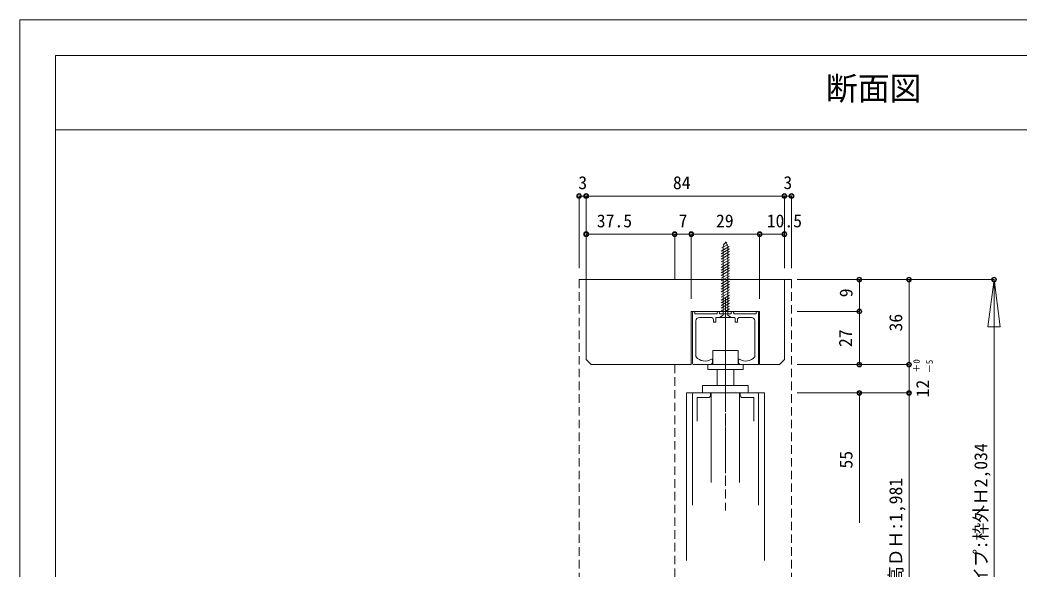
# Model space of a CAD drawing. Units: millimetres on the paper, enlarged 5 times, with parts at other scales. Extents: x -992 to 1008, y -685 to 700.
# Drawn here: x -992 to -287, y 312 to 700 of the extents above; entities that cross this region are included whole.
import ezdxf
from ezdxf.enums import TextEntityAlignment as Align

# ---------------------------------------------------------------- set-up
doc = ezdxf.new("R2010")
doc.units = ezdxf.units.MM
doc.header["$LTSCALE"] = 5
doc.header["$PDMODE"] = 32
doc.header["$PDSIZE"] = 2.5
doc.linetypes.add('CHAIN1', pattern=[8, 5, -1, 1, -1])
doc.linetypes.add('DASHED1', pattern=[1.8, 1.2, -0.6])
for name, color, linetype, lineweight in [('1-0_H-SYM', 7, 'Continuous', 20), ('1-1_0', 7, 'Continuous', 20), ('2-0_18', 7, 'Continuous', 18)]:
    doc.layers.add(name, color=color, linetype=linetype, lineweight=lineweight)
doc.styles.add('ＭＳ ゴシック', font='')
doc.styles.get('ＭＳ ゴシック').set_extended_font_data('MS Gothic')

msp = doc.modelspace()

# ---------------------------------------------------------------- linework, layer by layer
at = {"layer": '1-0_H-SYM'}
for p, q in [((-967.5, 675), (197.5, 675)), ((-967.5, 622.5), (197.5, 622.5)), ((-967.5, 622.5), (197.5, 622.5))]:
    msp.add_line(p, q, dxfattribs=at)
msp.add_lwpolyline([(197.5, -26.25), (-967.5, -26.25), (-967.5, 675)], dxfattribs=at)
at = {"layer": '1-1_0'}
msp.add_line((-967.5, 675), (197.5, 675), dxfattribs=at)
msp.add_lwpolyline([(-992.5, -685), (1007.5, -685), (1007.5, 700), (-992.5, 700)], close=True, dxfattribs=at)
msp.add_lwpolyline([(197.5, -26.25), (-967.5, -26.25), (-967.5, 675)], dxfattribs=at)
at = {"layer": '2-0_18', "color": 4}
for p, q in [((-597.658, 575.692), (-592.658, 575.692)), ((-597.658, 575.692), (-597.658, 524.709)), ((-592.658, 575.692), (-452.657, 575.692)), ((-592.658, 575.692), (-592.658, 524.709)), ((-452.657, 575.692), (-452.657, 524.709)), ((-452.657, 575.692), (-447.657, 575.692)), ((-447.657, 575.692), (-447.657, 524.709)), ((-592.658, 548.736), (-530.158, 548.736)), ((-592.658, 548.736), (-592.658, 503.158)), ((-530.158, 548.736), (-518.491, 548.736)), ((-530.158, 548.736), (-530.158, 516.667)), ((-518.491, 548.736), (-470.157, 548.736)), ((-518.491, 548.736), (-518.491, 503.158)), ((-470.157, 548.736), (-452.657, 548.736)), ((-470.157, 548.736), (-470.157, 503.158)), ((-408.742, 516.667), (-304.577, 516.667)), ((-364.635, 516.667), (-364.635, 106.854)), ((-308.91, 483.333), (-304.577, 516.667)), ((-304.577, 516.667), (-300.243, 483.333)), ((-304.577, 516.667), (-304.577, 96.115)), ((-443.632, 494.167), (-399.726, 494.167)), ((-300.243, 483.333), (-308.91, 483.333)), ((-443.632, 456.667), (-399.726, 456.667)), ((-364.635, 456.667), (-434.299, 456.667)), ((-364.635, 436.616), (-434.299, 436.616))]:
    msp.add_line(p, q, dxfattribs=at)
at = {"layer": '2-0_18'}
for p, q in [((-494.324, 543.282), (-495.991, 539.921)), ((-494.324, 543.282), (-492.657, 539.921)), ((-497.324, 536.848), (-491.67, 540.113)), ((-497.324, 534.924), (-491.324, 538.388)), ((-497.324, 532.999), (-491.324, 536.463)), ((-496.873, 539.033), (-492.503, 541.556)), ((-495.991, 539.543), (-496.122, 539.467)), ((-495.991, 491.449), (-495.991, 539.921)), ((-495.894, 541.523), (-493.337, 543)), ((-492.657, 539.921), (-492.657, 491.449)), ((-497.324, 531.075), (-491.324, 534.539)), ((-497.324, 529.15), (-491.324, 532.614)), ((-497.324, 527.226), (-491.324, 530.69)), ((-497.324, 527.226), (-494, 529.145)), ((-497.324, 525.301), (-491.324, 528.765)), ((-497.324, 523.377), (-491.324, 526.841)), ((-497.324, 519.528), (-491.324, 522.992)), ((-447.657, 516.667), (-597.658, 516.667)), ((-592.658, 460.203), (-592.658, 516.667)), ((-497.324, 517.603), (-491.324, 521.067)), ((-497.324, 515.679), (-491.324, 519.143)), ((-497.324, 513.754), (-491.324, 517.218)), ((-497.324, 511.83), (-491.324, 515.294)), ((-497.324, 509.905), (-491.324, 513.369)), ((-497.324, 507.981), (-491.324, 511.445)), ((-497.324, 506.056), (-491.324, 509.52)), ((-497.324, 504.132), (-491.324, 507.596)), ((-497.324, 502.207), (-491.324, 505.671)), ((-497.324, 500.283), (-491.324, 503.747)), ((-497.324, 498.358), (-491.324, 501.822)), ((-518.491, 494.167), (-470.157, 494.167)), ((-518.491, 456.667), (-518.491, 494.167)), ((-497.324, 496.434), (-491.324, 499.897)), ((-497.324, 494.509), (-491.324, 497.973)), ((-494.583, 494.167), (-491.324, 496.048)), ((-470.157, 456.667), (-470.157, 494.167)), ((-517.657, 493.29), (-517.657, 457.449)), ((-517.657, 493.282), (-517.657, 457.449)), ((-515.991, 492.449), (-515.991, 493.282)), ((-500.157, 492.449), (-515.991, 492.449)), ((-515.157, 487.449), (-515.157, 462.413)), ((-500.157, 493.282), (-500.157, 492.449)), ((-498.491, 492.449), (-498.491, 493.282)), ((-490.158, 492.449), (-498.491, 492.449)), ((-495.991, 491.449), (-498.491, 489.949)), ((-491.324, 489.949), (-497.324, 489.949)), ((-491.324, 489.949), (-497.324, 489.949)), ((-492.657, 489.949), (-495.991, 489.949)), ((-492.657, 489.949), (-495.991, 489.949)), ((-494.824, 489.949), (-494.324, 490.449)), ((-494.324, 490.449), (-493.824, 489.949)), ((-493.824, 489.949), (-487.991, 489.949)), ((-492.657, 491.449), (-490.158, 489.949)), ((-490.158, 493.282), (-490.158, 492.449)), ((-488.491, 492.449), (-488.491, 493.282)), ((-472.657, 492.449), (-488.491, 492.449)), ((-487.491, 489.449), (-487.491, 486.616)), ((-485.824, 486.616), (-485.824, 488.282)), ((-484.157, 489.949), (-475.991, 489.949)), ((-473.491, 462.413), (-473.491, 487.449)), ((-472.657, 492.449), (-472.657, 493.282)), ((-470.991, 456.616), (-470.991, 493.282)), ((-487.491, 486.616), (-485.824, 486.616)), ((-592.658, 460.203), (-589.122, 456.667)), ((-503.491, 458.282), (-503.491, 459.949)), ((-485.157, 459.949), (-485.157, 458.282)), ((-589.122, 456.667), (-518.491, 456.667)), ((-516.824, 456.616), (-505.158, 456.616)), ((-500.158, 441.949), (-500.158, 453.282)), ((-500.158, 453.282), (-488.491, 453.282)), ((-488.491, 453.282), (-488.491, 441.949)), ((-483.491, 456.616), (-470.991, 456.616)), ((-456.193, 456.667), (-470.157, 456.667)), ((-488.491, 441.949), (-500.158, 441.949)), ((-521.824, 318.376), (-521.824, 436.616)), ((-517.657, 435.783), (-517.657, 357.449)), ((-506.407, 433.282), (-514.324, 433.282)), ((-514.324, 416.616), (-514.324, 433.282)), ((-507.491, 436.616), (-481.158, 436.616)), ((-499.324, 436.616), (-489.324, 436.616)), ((-474.324, 433.282), (-482.241, 433.282)), ((-474.324, 433.282), (-474.324, 416.616)), ((-471.824, 436.616), (-466.824, 436.616)), ((-470.991, 357.449), (-470.991, 435.783)), ((-466.824, 436.616), (-466.824, 318.376))]:
    msp.add_line(p, q, dxfattribs=at)
at = {"layer": '2-0_18', "linetype": 'DASHED1', "lineweight": 20}
for p, q in [((-597.658, 516.667), (-597.658, 94.354)), ((-447.657, 516.667), (-447.657, 94.354)), ((-530.158, 456.667), (-530.158, 94.354))]:
    msp.add_line(p, q, dxfattribs=at)
at = {"layer": '2-0_18', "linetype": 'CHAIN1'}
for p, q in [((-494.324, 503.761), (-494.324, 441.716)), ((-494.324, 488.383), (-494.324, 365.686))]:
    msp.add_line(p, q, dxfattribs=at)
at = {"layer": '2-0_18', "lineweight": 20}
msp.add_line((-512.657, 489.949), (-504.491, 489.949), dxfattribs=at)
at = {"layer": '2-0_18', "linetype": 'DASHED1'}
for p, q in [((-494.324, 475.992), (-494.324, 353.636)), ((-505.158, 456.616), (-483.491, 456.616))]:
    msp.add_line(p, q, dxfattribs=at)
at = {"layer": '2-0_18'}
for points in [[(-497.324, 521.452), (-491.342, 524.906), (-491.324, 524.916)], [(-456.193, 456.667), (-452.657, 460.203), (-452.657, 516.667)], [(-502.824, 488.282), (-502.824, 486.616), (-501.158, 486.616), (-501.158, 489.449)], [(-500.657, 489.949), (-494.853, 489.949), (-494.824, 489.949)], [(-521.824, 436.616), (-516.824, 436.616), (-504.741, 436.616), (-504.741, 434.949)], [(-504.324, 373.282), (-504.324, 436.616), (-484.324, 436.616), (-484.324, 373.282)], [(-483.907, 434.949), (-483.907, 436.616), (-471.824, 436.616)]]:
    msp.add_lwpolyline(points, dxfattribs=at)
at = {"layer": '2-0_18', "color": 4}
for points in [[(-443.632, 516.667), (-399.726, 516.667), (-399.726, 456.667)], [(-443.632, 436.616), (-399.726, 436.616), (-399.726, 344.949)]]:
    msp.add_lwpolyline(points, dxfattribs=at)
at = {"layer": '2-0_18'}
for points in [[(-503.324, 456.616), (-503.324, 466.616), (-485.325, 466.616), (-485.325, 456.616)], [(-506.825, 453.282), (-506.825, 456.616), (-481.824, 456.616), (-481.824, 453.282)], [(-510.491, 436.616), (-510.491, 441.949), (-478.158, 441.949), (-478.158, 436.616)]]:
    msp.add_lwpolyline(points, close=True, dxfattribs=at)
at = {"layer": '2-0_18', "color": 4}
for centre in [(-597.658, 575.692), (-592.658, 575.692), (-452.657, 575.692), (-447.657, 575.692), (-592.658, 548.736), (-530.158, 548.736), (-518.491, 548.736), (-470.157, 548.736), (-452.657, 548.736), (-399.726, 516.667), (-364.635, 516.667), (-304.577, 516.667), (-399.726, 494.167), (-399.726, 456.667), (-399.726, 456.667), (-364.635, 456.667), (-399.726, 436.616), (-364.635, 436.616)]:
    msp.add_circle(centre, 1.667, dxfattribs=at)
at = {"layer": '2-0_18'}
for centre, radius, start, end in [((-516.824, 493.282), 0.833, 0, 180), ((-499.324, 493.282), 0.833, 0, 180), ((-489.324, 493.282), 0.833, 0, 180), ((-471.824, 493.282), 0.833, 0, 180), ((-512.657, 487.449), 2.5, 90, 180), ((-504.491, 488.282), 1.667, 0, 90), ((-500.657, 489.449), 0.5, 90, 180), ((-487.991, 489.449), 0.5, 0, 90), ((-484.157, 488.282), 1.667, 90, 180), ((-475.991, 487.449), 2.5, 0, 90), ((-514.658, 462.413), 0.5, 180, 220.00775), ((-508.657, 467.449), 8.333, 220.00775, 301.89077), ((-503.991, 459.949), 0.5, 0, 121.89077), ((-484.657, 459.949), 0.5, 58.10921, 180), ((-479.991, 467.449), 8.333, 238.1092, 319.99223), ((-473.991, 462.413), 0.5, 319.99223, 0), ((-516.824, 457.449), 0.833, 180, 270), ((-505.158, 458.282), 1.667, 270, 0), ((-483.491, 458.282), 1.667, 180, 270), ((-516.824, 435.783), 0.833, 90, 180), ((-506.407, 434.949), 1.667, 270, 0), ((-482.241, 434.949), 1.667, 180, 270), ((-471.824, 435.783), 0.833, 0, 90)]:
    msp.add_arc(centre, radius, start, end, dxfattribs=at)
at = {"layer": '2-0_18', "color": 5}
for p in [(-597.658, 575.692), (-592.658, 575.692), (-452.657, 575.692), (-447.657, 575.692), (-592.658, 548.736), (-530.158, 548.736), (-518.491, 548.736), (-470.157, 548.736), (-452.657, 548.736), (-399.726, 516.667), (-364.635, 516.667), (-304.577, 516.667), (-399.726, 494.167), (-399.726, 456.667), (-364.635, 456.667), (-399.726, 436.616), (-364.635, 436.616)]:
    msp.add_point(p, dxfattribs=at)
at = {"layer": '2-0_18', "color": 4}
for p in [(-399.726, 516.667), (-364.635, 516.667), (-399.726, 494.167), (-399.726, 456.667), (-364.635, 456.667), (-399.726, 436.616), (-364.635, 436.616)]:
    msp.add_point(p, dxfattribs=at)

# ---------------------------------------------------------------- texts
at = {"layer": '1-1_0', "style": 'ＭＳ ゴシック'}
msp.add_text('断面図', height=16.5, dxfattribs=at).set_placement((-423.371, 638.489), align=Align.BOTTOM_LEFT)
at = {"layer": '2-0_18', "style": 'ＭＳ ゴシック'}
for s, p in [('3', (-598.212, 577.777)), ('84', (-531.407, 577.775)), ('3', (-453.381, 577.834)), ('37.5', (-585.158, 550.82)), ('7', (-527.407, 550.809)), ('29', (-500.991, 550.82)), ('10.5', (-465.157, 550.82))]:
    msp.add_text(s, height=9.164, dxfattribs=at).set_placement(p, align=Align.BOTTOM_LEFT)
for s, height, p in [('9', 9.164, (-401.81, 504.167)), ('36', 9.164, (-366.719, 480)), ('27', 9.164, (-402.275, 469.055)), ('＋0', 4.582, (-355.693, 450.884)), ('－5', 4.582, (-346.535, 450.53)), ('12', 9.164, (-347.724, 433.459)), ('７尺タイプ:枠外Ｈ2,034', 9.164, (-306.66, 263.678)), ('55', 9.164, (-401.838, 383.222)), ('７尺タイプ:扉高ＤＨ:1,981', 9.164, (-366.719, 220.527))]:
    msp.add_text(s, height=height, rotation=90, dxfattribs=at).set_placement(p, align=Align.BOTTOM_LEFT)

doc.saveas('drawing.dxf')
